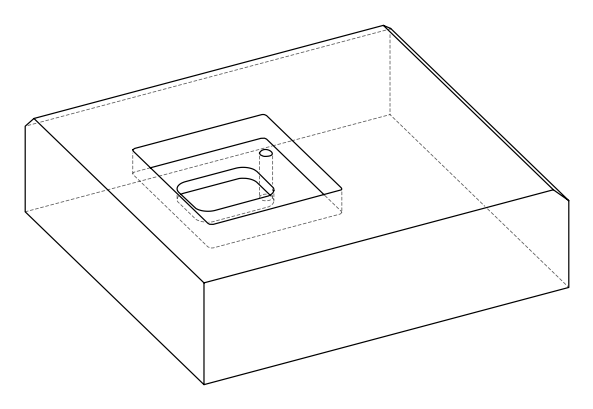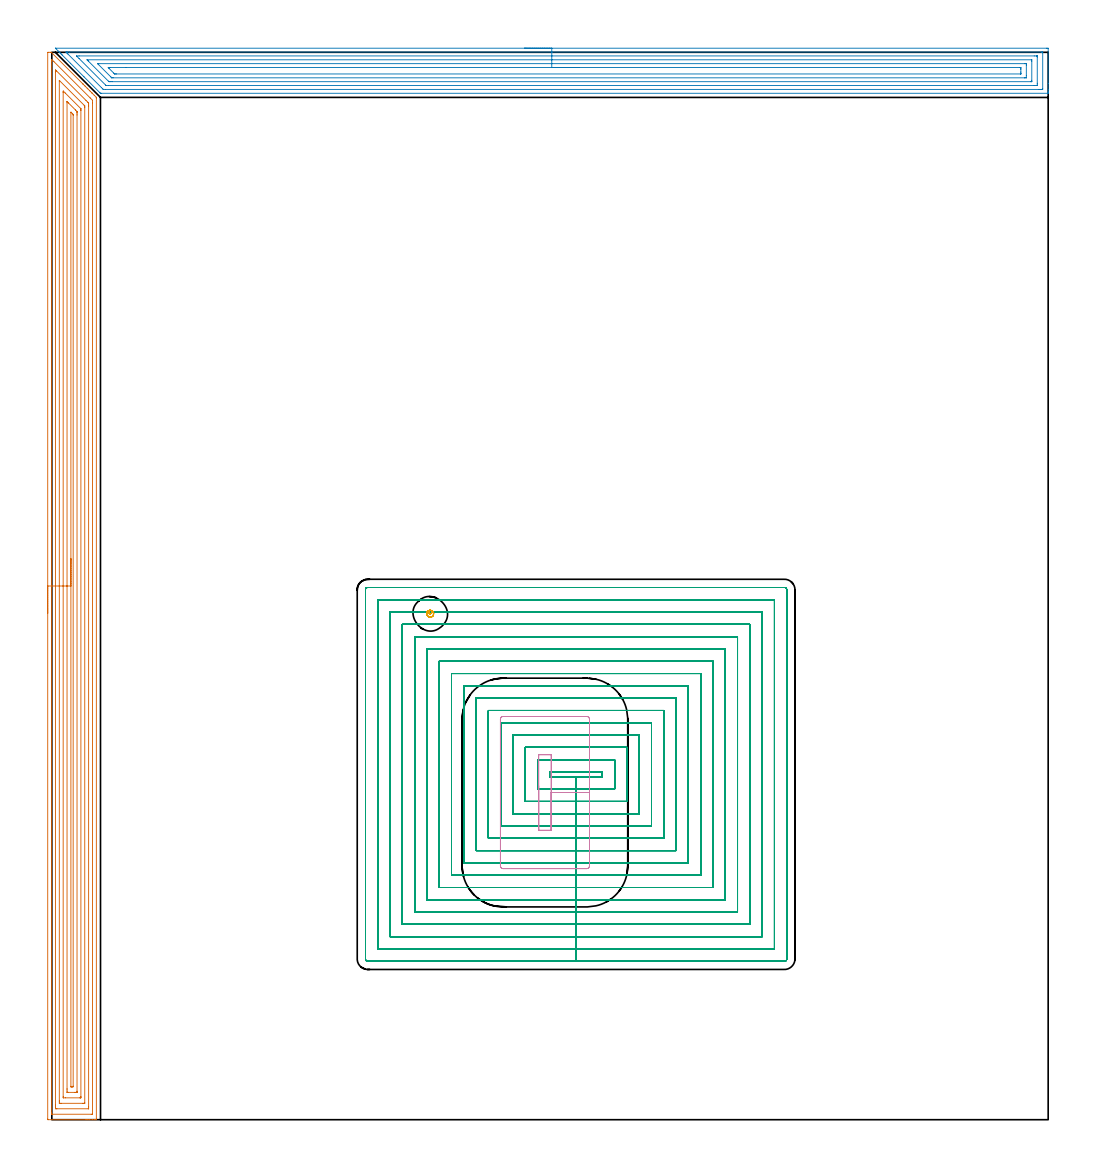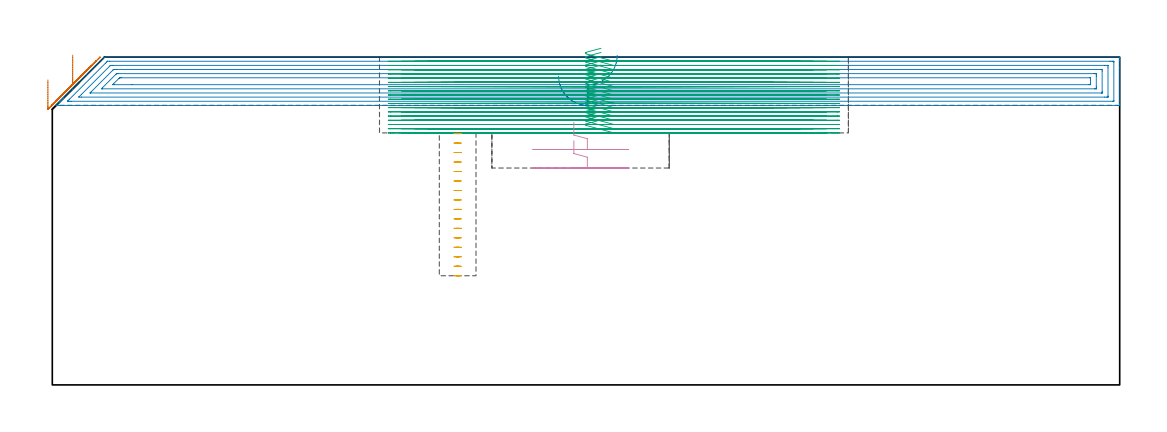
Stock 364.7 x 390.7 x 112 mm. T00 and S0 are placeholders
(PLAN: 5 operations, 3 tool changes, 224.7 min)
(1 AREA_MILL | FG_CHAMFER_SURFACE | UGT0205_001 | 21.69 min | 61875 mm3)
(2 AREA_MILL_1 | FG_CHAMFER_SURFACE_1 | UGT0205_001 | 17.39 min | 47991 mm3)
(3 MILL_RECTANGULAR_POCKET | POCKET_RECTANGULAR_STRAIGHT | NXT0201_008 | Follow Part, ap 1.5, ae 75% | 183.49 min | 592258 mm3)
(4 MILL_RECTANGULAR_POCKET_1 | POCKET_RECTANGULAR_STRAIGHT_1 | UGT0201_006 | Follow Part, ap 7, ae 75% | 1.32 min | 58560 mm3)
(5 MILL_BLIND_HOLE_FROM_SOLID_MATERIAL | STEP1POCKET | UGT0201_128 | Spiral | 0.77 min | 5994 mm3)
(TOOL UGT0205_001 | Chamfer Mill 20 x 3 x 45 deg. | D20 FL50 Z2)
(TOOL NXT0201_008 | ENDMILL 6mm [2P460-0600-NA 1630] | D6 FL26 Z6)
(TOOL UGT0201_006 | End Mill 28 mm | D28 FL25 Z2)
(TOOL UGT0201_128 | Carbide End Mill 10.0 | D10 FL15 Z4)
(OP 1 AREA_MILL)
G17 G21 G94 G90
T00 M6
G54
G17 G0 G90 X-1.5 Y185.35 S1061 M3
G43 Z122. H0
Z104.2
G94 G1 Y185.388 Z103.328 F250.
Y185.502 Z102.464
Y185.691 Z101.612
Y185.953 Z100.78
Y186.287 Z99.974
Y186.69 Z99.2
Y187.158 Z98.464
Y187.69 Z97.772
Y188.279 Z97.129
Y188.922 Z96.54
Y189.614 Z96.008
Y190.35 Z95.54
Y191.124 Z95.137
Y191.93 Z94.803
Y192.762 Z94.541
Y193.613 Z94.352
Y194.478 Z94.238
Y195.35 Z94.2
Y390.629
X-1.493 Y390.69 Z94.205
X-1.224 Y390.7 Z94.475
X-0.562 Z95.138
X-0.456 Z95.243
X-0.194 Y390.69 Z95.503
X-0.119 Y390.619 Z95.578
X-0.029 Y390.53 Z95.669
X11.227 Y379.273 Z106.927
X11.381 Y379.121 Z107.078
X11.435 Y379.066 Z107.133
X12.087 Y378.413 Z107.787
X12.265 Y378.236 Z107.962
X12.947 Y377.553 Z108.647
X13.15 Y377.352 Z108.846
X13.806 Y376.694 Z109.506
X14.035 Y376.467 Z109.731
X14.666 Y375.834 Z110.366
X14.71 Y375.791 Z110.409
X14.919 Y375.583 Z110.615
X15.525 Y374.975 Z111.225
X16.253 Y374.248 Z111.951
X16.296 Y374.204 Z111.989
X16.3 Y374.004 Z112.
Y0.17
X16.297 Y0.009 Z111.988
X16.28 Y0.007 Z111.971
X15.922 Y0. Z111.621
X15.594 Z111.293
X14.919 Z110.614
X13.698 Z109.394
X13.15 Z108.844
X12.539 Z108.234
X-1.278 Y0.001 Z94.419
X-1.492 Y0.01 Z94.206
X-1.499 Y0.224 Z94.199
X-1.5 Y195.35 Z94.2
X-0.086 Z95.614
Y387.403
X-0.084 Y387.812 Z95.616
X-0.082 Y388.017 Z95.618
X-0.079 Y388.103 Z95.621
X-0.02 Y388.059 Z95.68
X0.647 Y387.403 Z96.347
X0.765 Y387.285 Z96.465
X14.046 Y374.004 Z109.746
X14.879 Y373.152 Z110.579
X14.88 Y373.111 Z110.58
X14.886 Y372.252 Z110.586
Y372.218
X14.885 Y2.189 Z110.585
X14.884 Y2.081 Z110.584
X14.882 Y2.029 Z110.582
X14.88 Y2.011 Z110.58
X14.833 Y2.008 Z110.533
X14.433 Y2.001 Z110.133
X0.279 Z95.979
X0.038 Y2.006 Z95.738
X-0.071 Y2.01 Z95.629
X-0.085 Y2.368 Z95.615
Y2.403
X-0.086 Y195.35 Z95.614
X1.328 Z97.028
X1.329 Y383.261 Z97.029
X1.33 Y383.83 Z97.03
X1.333 Y384.151 Z97.033
X1.335 Y384.245 Z97.035
X1.529 Y384.064 Z97.229
X1.65 Y383.949 Z97.35
X1.77 Y383.83 Z97.47
X12.49 Y373.111 Z108.19
X13.15 Y372.447 Z108.85
X13.375 Y372.218 Z109.075
X13.449 Y372.134 Z109.149
X13.465 Y372.093 Z109.165
X13.467 Y372.055 Z109.167
X13.47 Y371.895 Z109.17
X13.471 Y371.324 Z109.171
Y371.
Y4.759
X13.469 Y4.19 Z109.169
X13.466 Y4.029 Z109.166
X13.465 Y4.015 Z109.165
X13.45 Y4.01 Z109.15
X13.401 Y4.004 Z109.101
X13.337 Y4.001 Z109.037
X1.838 Y4. Z97.538
X1.65 Y4.002 Z97.35
X1.462 Y4.006 Z97.162
X1.342 Y4.01 Z97.042
X1.335 Y4.083 Z97.035
X1.333 Y4.19 Z97.033
X1.33 Y4.513 Z97.03
X1.329 Y5.083 Z97.029
X1.328 Y5.408 Z97.028
Y195.35
X2.743 Z98.443
Y380.046
X2.745 Y380.257 Z98.445
X2.748 Y380.375 Z98.448
X2.75 Y380.389 Z98.45
X2.761 Y380.382 Z98.461
X2.782 Y380.365 Z98.482
X2.894 Y380.257 Z98.594
X11.826 Y371.324 Z107.526
X11.976 Y371.17 Z107.676
X12.029 Y371.112 Z107.729
X12.051 Y371.084 Z107.751
X12.052 Y371.067 Z107.752
X12.055 Y370.983 Z107.755
X12.057 Y370.642 Z107.757
Y370.431
X12.056 Y6.188 Z107.756
X12.054 Y6.089 Z107.754
X12.051 Y6.031 Z107.751
X12.048 Y6.01 Z107.748
X12.026 Y6.008 Z107.726
X11.811 Y6.004 Z107.511
X11.381 Y6. Z107.081
X3.396 Z99.096
X2.983 Y6.003 Z98.683
X2.777 Y6.008 Z98.477
X2.755 Y6.01 Z98.455
X2.749 Y6.021 Z98.449
X2.746 Y6.058 Z98.446
X2.744 Y6.114 Z98.444
X2.743 Y6.66 Z98.443
Y6.87
Y195.35
X4.157 Z99.857
Y375.939
X4.159 Y376.087 Z99.859
X4.164 Y376.383 Z99.864
X4.171 Y376.52 Z99.871
X4.216 Y376.479 Z99.916
X4.304 Y376.396 Z100.004
X4.911 Y375.791 Z100.611
X10.496 Y370.205 Z106.196
X10.578 Y370.121 Z106.278
X10.618 Y370.077 Z106.318
X10.634 Y370.056 Z106.334
X10.637 Y369.982 Z106.337
X10.642 Y369.686 Z106.342
X10.643 Y369.538 Z106.343
Y369.39
Y8.508
X10.641 Y8.36 Z106.341
X10.636 Y8.064 Z106.336
X10.632 Y8.009 Z106.332
X10.617 Y8.006 Z106.317
X10.577 Y8.002 Z106.277
X10.496 Y8.001 Z106.196
X10.261 Y8. Z105.961
X4.953 Z100.653
X4.304 Y8.007 Z100.004
X4.212 Y8.01 Z99.912
X4.164 Y8.022 Z99.864
X4.161 Y8.211 Z99.861
X4.158 Y8.508 Z99.858
X4.157 Y195.35 Z99.857
X5.571 Z101.271
X5.572 Y372.218 Z101.272
X5.573 Y372.555 Z101.273
X5.575 Y372.612 Z101.275
X5.577 Y372.658 Z101.277
X5.654 Y372.587 Z101.354
X6.034 Y372.218 Z101.734
X6.073 Y372.179 Z101.773
X8.715 Y369.538 Z104.415
X8.727 Y369.525 Z104.427
X9.162 Y369.081 Z104.862
X9.214 Y369.027 Z104.914
X9.222 Y368.948 Z104.922
X9.225 Y368.813 Z104.925
X9.227 Y368.645 Z104.927
X9.229 Y368.138 Z104.929
Y367.751
X9.228 Y10.443 Z104.928
X9.226 Y10.19 Z104.926
X9.224 Y10.063 Z104.924
X9.221 Y10.01 Z104.921
X9.161 Y10.005 Z104.861
X8.727 Y10.002 Z104.427
X8.281 Y10. Z103.981
X6.073 Y10.001 Z101.773
X5.623 Y10.004 Z101.323
X5.581 Y10.01 Z101.281
X5.578 Y10.049 Z101.278
X5.574 Y10.443 Z101.274
X5.571 Y10.949 Z101.271
Y11.336
Y195.35
X6.985 Z102.685
X6.986 Y368.616 Z102.686
Y368.645
X6.992 Y368.796 Z102.692
X7.041 Y368.758 Z102.741
X7.058 Y368.742 Z102.758
X7.158 Y368.645 Z102.858
X7.501 Y368.299 Z103.201
X7.604 Y368.195 Z103.304
X7.807 Y367.983 Z103.507
X7.814 Y367.78 Z103.514
Y367.751
Y12.258
Y12.229
X7.808 Y12.029 Z103.508
X7.627 Y12.01 Z103.327
X7.513 Y12.006 Z103.213
X7.183 Y12.002 Z102.883
X7.069 Y12.007 Z102.769
X7.046 Y12.01 Z102.746
X6.992 Y12.034 Z102.692
X6.986 Y12.201 Z102.686
Y12.229
X6.985 Y195.35 Z102.685
Y196.222 Z102.723
Y197.086 Z102.837
Y197.938 Z103.026
Y198.77 Z103.288
Y199.576 Z103.622
Y200.35 Z104.025
Y201.086 Z104.494
Y201.778 Z105.025
Y202.421 Z105.614
Y203.01 Z106.257
Y203.541 Z106.95
Y204.01 Z107.685
Y204.413 Z108.459
Y204.747 Z109.265
Y205.009 Z110.097
Y205.198 Z110.949
Y205.312 Z111.814
Y205.35 Z112.685
G0 Z122.
M5
M2
(OP 2 AREA_MILL_1)
G17 G21 G94 G90
T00 M6
G54
G17 G0 G90 X173. Y392.2 S1061 M3
G43 Z122. H0
Z105.5
G94 G1 X173.038 Z104.628 F250.
X173.152 Z103.764
X173.341 Z102.912
X173.603 Z102.08
X173.937 Z101.274
X174.34 Z100.5
X174.808 Z99.764
X175.34 Z99.072
X175.929 Z98.429
X176.572 Z97.84
X177.264 Z97.309
X178. Z96.84
X178.774 Z96.437
X179.58 Z96.103
X180.412 Z95.841
X181.264 Z95.652
X182.128 Z95.538
X183. Z95.5
X364.07
X364.592 Y392.195 Z95.503
X364.69 Y392.192 Z95.506
X364.7 Y392.09 Z95.608
Y379.313 Z108.383
Y376.945 Z110.75
Y376.23 Z111.469
Y376.002 Z111.698
X364.697 Y375.849 Z111.844
X364.69 Y375.703 Z111.989
X364.518 Y375.7 Z112.
X18.025
X17.805 Y375.704 Z111.989
X17.654 Y375.846 Z111.854
X11.766 Y381.734 Z105.965
X6.848 Y386.652 Z101.047
X3.857 Y389.641 Z98.054
X3.718 Y389.781 Z97.917
X3.562 Y389.937 Z97.761
X3.419 Y390.079 Z97.616
X3.271 Y390.228 Z97.47
X3.133 Y390.365 Z97.332
X2.981 Y390.517 Z97.178
X2.824 Y390.675 Z97.023
X2.705 Y390.794 Z96.903
X2.543 Y390.955 Z96.74
X2.377 Y391.122 Z96.576
X1.304 Y392.196 Z95.503
X1.306 Y392.198 Z95.501
X1.329 Y392.199 Z95.5
X183. Y392.2
Y390.786 Z96.914
X362.282 Y390.785 Z96.915
X362.456 Y390.784 Z96.916
X362.64 Y390.781 Z96.919
X362.68 Y390.779 Z96.921
X362.69 Y390.758 Z96.942
X362.693 Y390.725 Z96.975
X362.699 Y390.547 Z97.153
Y377.413 Z110.287
X362.695 Y377.275 Z110.425
X362.69 Y377.167 Z110.533
X362.679 Y377.121 Z110.579
X362.642 Y377.12 Z110.58
X362.282 Y377.116 Z110.584
X362.109 Y377.115 Z110.585
X361.388 Y377.114 Z110.586
X19.64
X18.919 Y377.117 Z110.583
X18.872 Y377.118 Z110.582
X18.849 Y377.121 Z110.579
X18.826 Y377.136 Z110.564
X18.723 Y377.234 Z110.466
X18.521 Y377.431 Z110.269
X18.129 Y377.821 Z109.879
X5.871 Y390.079 Z97.621
X5.506 Y390.446 Z97.254
X5.238 Y390.724 Z96.976
X5.187 Y390.779 Z96.921
X5.282 Y390.781 Z96.919
X5.506 Y390.784 Z96.916
X5.679 Y390.785 Z96.915
X6.4 Y390.786 Z96.914
X183.
Y389.372 Z98.328
X359.6 Y389.371 Z98.329
X360.324 Y389.37 Z98.33
X360.494 Y389.368 Z98.332
X360.663 Y389.365 Z98.335
X360.691 Y389.356 Z98.344
X360.694 Y389.324 Z98.376
X360.698 Y389.271 Z98.429
X360.699 Y389.204 Z98.496
X360.7 Y389.002 Z98.698
Y379.37 Z108.33
X360.697 Y378.696 Z109.004
X360.694 Y378.596 Z109.104
X360.69 Y378.547 Z109.153
X360.683 Y378.535 Z109.165
X360.661 Y378.533 Z109.167
X360.494 Y378.531 Z109.169
X359.771 Y378.529 Z109.171
X359.6 Y378.528 Z109.172
X20.707 Y378.529 Z109.171
X19.983 Y378.53 Z109.17
X19.9 Y378.533 Z109.167
X19.882 Y378.535 Z109.165
X19.858 Y378.552 Z109.148
X19.813 Y378.589 Z109.111
X19.703 Y378.696 Z109.004
X9.977 Y388.422 Z99.278
X9.2 Y389.204 Z98.496
X9.083 Y389.327 Z98.373
X9.064 Y389.365 Z98.335
X9.977 Y389.371 Z98.329
X183. Y389.372 Z98.328
Y387.957 Z99.743
X358.55
X358.607 Y387.956 Z99.744
X358.667 Y387.953 Z99.747
X358.683 Y387.951 Z99.749
X358.69 Y387.938 Z99.762
X358.693 Y387.886 Z99.814
X358.7 Y387.458 Z100.242
Y380.453 Z107.247
X358.696 Y380.012 Z107.688
X358.693 Y379.959 Z107.741
X358.69 Y379.951 Z107.749
X358.678 Y379.948 Z107.752
X358.636 Y379.945 Z107.755
X358.499 Y379.943 Z107.757
X358.327
X22.117
X21.601 Y379.944 Z107.756
X21.22 Y379.946 Z107.754
X20.966 Y379.95 Z107.75
X20.903 Y379.958 Z107.742
X20.817 Y380.039 Z107.661
X20.707 Y380.143 Z107.557
X13.397 Y387.452 Z100.248
X13.247 Y387.605 Z100.095
X12.968 Y387.892 Z99.808
X12.911 Y387.953 Z99.747
X12.921 Y387.954 Z99.746
X12.965 Y387.956 Z99.744
X13.039 Y387.957 Z99.743
X183.
Y386.543 Z101.157
X356.057
X356.461 Y386.541 Z101.159
X356.662 Y386.538 Z101.162
X356.682 Y386.537 Z101.163
X356.69 Y386.528 Z101.172
X356.695 Y386.491 Z101.209
X356.697 Y386.436 Z101.264
X356.7 Y385.914 Z101.786
Y382.199 Z105.501
X356.699 Y381.537 Z106.163
X356.695 Y381.441 Z106.259
X356.69 Y381.384 Z106.316
X356.686 Y381.363 Z106.337
X356.667 Y381.362 Z106.338
X356.453 Y381.359 Z106.341
X356.023 Y381.357 Z106.343
X355.988
X22.461
X22.031 Y381.359 Z106.341
X21.978 Y381.361 Z106.339
X21.956 Y381.363 Z106.337
X21.921 Y381.39 Z106.31
X21.777 Y381.526 Z106.174
X21.601 Y381.698 Z106.002
X17.131 Y386.169 Z101.531
X16.886 Y386.42 Z101.28
X16.777 Y386.533 Z101.167
X17.131 Y386.542 Z101.158
X17.166 Y386.543 Z101.157
X183.
Y385.129 Z102.571
X354.235 Y385.128 Z102.572
X354.544 Y385.127 Z102.573
X354.632 Y385.125 Z102.575
X354.68 Y385.122 Z102.578
X354.69 Y385.098 Z102.602
X354.695 Y384.977 Z102.723
X354.698 Y384.826 Z102.874
X354.7 Y384.37 Z103.33
Y383.494 Z104.206
X354.699 Y383.074 Z104.626
X354.697 Y382.847 Z104.853
X354.693 Y382.79 Z104.91
X354.69 Y382.78 Z104.92
X354.682 Y382.778 Z104.922
X354.647 Y382.774 Z104.926
X354.543 Y382.772 Z104.928
X23.699
X23.39 Y382.773 Z104.927
X23.08 Y382.776 Z104.924
X22.996 Y382.778 Z104.922
X22.946 Y382.814 Z104.886
X22.854 Y382.901 Z104.799
X22.675 Y383.074 Z104.626
X20.923 Y384.826 Z102.874
X20.707 Y385.045 Z102.655
X20.645 Y385.115 Z102.585
X20.65 Y385.122 Z102.578
X20.707 Y385.123 Z102.577
X21.293 Y385.128 Z102.572
X27.211 Y385.129 Z102.571
X183.
X183.872 Z102.609
X184.736 Z102.723
X185.588 Z102.912
X186.42 Z103.174
X187.226 Z103.508
X188. Z103.911
X188.736 Z104.38
X189.428 Z104.911
X190.071 Z105.5
X190.66 Z106.143
X191.192 Z106.835
X191.66 Z107.571
X192.063 Z108.345
X192.397 Z109.151
X192.659 Z109.983
X192.848 Z110.835
X192.962 Z111.7
X193. Z112.571
G0 Z122.
M5
M2
(OP 3 MILL_RECTANGULAR_POCKET)
G17 G21 G94 G90
T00 M6
G54
G17 G0 G90 X187.466 Y127.3 S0 M3
G43 Z122. H1
Z115.
G94 G1 X182.3 Z113.616 F250.
Y125.5 Z113.133
X191.9 Z110.561
X201.5 F500.
Y127.3
X182.3
Y125.5
X191.9
Y121.
X206.
Y131.8
X177.8
Y121.
X191.9
Y116.5
X210.5
Y136.3
X173.3
Y116.5
X191.9
Y112.
X215.
Y140.8
X168.8
Y112.
X191.9
Y107.5
X219.5
Y145.3
X164.3
Y107.5
X191.9
Y103.
X224.
Y149.8
X159.8
Y103.
X191.9
Y98.5
X228.5
Y154.3
X155.3
Y98.5
X191.9
Y94.
X233.
Y158.8
X150.8
Y94.
X191.9
Y89.5
X237.5
Y163.3
X146.3
Y89.5
X191.9
Y85.
X242.
Y167.8
X141.8
Y85.
X191.9
Y80.5
X246.5
Y172.3
X137.3
Y80.5
X191.9
Y76.
X251.
Y176.8
X132.8
Y76.
X191.9
Y71.5
X255.5
Y181.3
X128.3
Y71.5
X191.9
Y67.
X260.
Y185.8
X123.8
Y67.
X191.9
Y62.5
X264.5
Y190.3
X119.3
Y62.5
X191.9
Y58.
X268.2
G3 X269. Y58.8 R0.8
G1 Y194.
G3 X268.2 Y194.8 R0.8
G1 X115.6
G3 X114.8 Y194. R0.8
G1 Y58.8
G3 X115.6 Y58. R0.8
G1 X191.9
X192.9
G0 X187.466 Y127.3 Z113.561
G1 X182.3 Z112.177 F250.
Y125.5 Z111.694
X191.9 Z109.122
X201.5 F500.
Y127.3
X182.3
Y125.5
X191.9
Y121.
X206.
Y131.8
X177.8
Y121.
X191.9
Y116.5
X210.5
Y136.3
X173.3
Y116.5
X191.9
Y112.
X215.
Y140.8
X168.8
Y112.
X191.9
Y107.5
X219.5
Y145.3
X164.3
Y107.5
X191.9
Y103.
X224.
Y149.8
X159.8
Y103.
X191.9
Y98.5
X228.5
Y154.3
X155.3
Y98.5
X191.9
Y94.
X233.
Y158.8
X150.8
Y94.
X191.9
Y89.5
X237.5
Y163.3
X146.3
Y89.5
X191.9
Y85.
X242.
Y167.8
X141.8
Y85.
X191.9
Y80.5
X246.5
Y172.3
X137.3
Y80.5
X191.9
Y76.
X251.
Y176.8
X132.8
Y76.
X191.9
Y71.5
X255.5
Y181.3
X128.3
Y71.5
X191.9
Y67.
X260.
Y185.8
X123.8
Y67.
X191.9
Y62.5
X264.5
Y190.3
X119.3
Y62.5
X191.9
Y58.
X268.2
G3 X269. Y58.8 R0.8
G1 Y194.
G3 X268.2 Y194.8 R0.8
G1 X115.6
G3 X114.8 Y194. R0.8
G1 Y58.8
G3 X115.6 Y58. R0.8
G1 X191.9
X192.9
G0 X187.466 Y127.3 Z112.122
G1 X182.3 Z110.738 F250.
Y125.5 Z110.256
X191.9 Z107.683
X201.5 F500.
Y127.3
X182.3
Y125.5
X191.9
Y121.
X206.
Y131.8
X177.8
Y121.
X191.9
Y116.5
X210.5
Y136.3
X173.3
Y116.5
X191.9
Y112.
X215.
Y140.8
X168.8
Y112.
X191.9
Y107.5
X219.5
Y145.3
X164.3
Y107.5
X191.9
Y103.
X224.
Y149.8
X159.8
Y103.
X191.9
Y98.5
X228.5
Y154.3
X155.3
Y98.5
X191.9
Y94.
X233.
Y158.8
X150.8
Y94.
X191.9
Y89.5
X237.5
Y163.3
X146.3
Y89.5
X191.9
Y85.
X242.
Y167.8
X141.8
Y85.
X191.9
Y80.5
X246.5
Y172.3
X137.3
Y80.5
X191.9
Y76.
X251.
Y176.8
X132.8
Y76.
X191.9
Y71.5
X255.5
Y181.3
X128.3
Y71.5
X191.9
Y67.
X260.
Y185.8
X123.8
Y67.
X191.9
Y62.5
X264.5
Y190.3
X119.3
Y62.5
X191.9
Y58.
X268.2
G3 X269. Y58.8 R0.8
G1 Y194.
G3 X268.2 Y194.8 R0.8
G1 X115.6
G3 X114.8 Y194. R0.8
G1 Y58.8
G3 X115.6 Y58. R0.8
G1 X191.9
X192.9
G0 X187.466 Y127.3 Z110.683
G1 X182.3 Z109.299 F250.
Y125.5 Z108.817
X191.9 Z106.244
X201.5 F500.
Y127.3
X182.3
Y125.5
X191.9
Y121.
X206.
Y131.8
X177.8
Y121.
X191.9
Y116.5
X210.5
Y136.3
X173.3
Y116.5
X191.9
Y112.
X215.
Y140.8
X168.8
Y112.
X191.9
Y107.5
X219.5
Y145.3
X164.3
Y107.5
X191.9
Y103.
X224.
Y149.8
X159.8
Y103.
X191.9
Y98.5
X228.5
Y154.3
X155.3
Y98.5
X191.9
Y94.
X233.
Y158.8
X150.8
Y94.
X191.9
Y89.5
X237.5
Y163.3
X146.3
Y89.5
X191.9
Y85.
X242.
Y167.8
X141.8
Y85.
X191.9
Y80.5
X246.5
Y172.3
X137.3
Y80.5
X191.9
Y76.
X251.
Y176.8
X132.8
Y76.
X191.9
Y71.5
X255.5
Y181.3
X128.3
Y71.5
X191.9
Y67.
X260.
Y185.8
X123.8
Y67.
X191.9
Y62.5
X264.5
Y190.3
X119.3
Y62.5
X191.9
Y58.
X268.2
G3 X269. Y58.8 R0.8
G1 Y194.
G3 X268.2 Y194.8 R0.8
G1 X115.6
G3 X114.8 Y194. R0.8
G1 Y58.8
G3 X115.6 Y58. R0.8
G1 X191.9
X192.9
G0 X187.466 Y127.3 Z109.244
G1 X182.3 Z107.86 F250.
Y125.5 Z107.378
X191.9 Z104.805
X201.5 F500.
Y127.3
X182.3
Y125.5
X191.9
Y121.
X206.
Y131.8
X177.8
Y121.
X191.9
Y116.5
X210.5
Y136.3
X173.3
Y116.5
X191.9
Y112.
X215.
Y140.8
X168.8
Y112.
X191.9
Y107.5
X219.5
Y145.3
X164.3
Y107.5
X191.9
Y103.
X224.
Y149.8
X159.8
Y103.
X191.9
Y98.5
X228.5
Y154.3
X155.3
Y98.5
X191.9
Y94.
X233.
Y158.8
X150.8
Y94.
X191.9
Y89.5
X237.5
Y163.3
X146.3
Y89.5
X191.9
Y85.
X242.
Y167.8
X141.8
Y85.
X191.9
Y80.5
X246.5
Y172.3
X137.3
Y80.5
X191.9
Y76.
X251.
Y176.8
X132.8
Y76.
X191.9
Y71.5
X255.5
Y181.3
X128.3
Y71.5
X191.9
Y67.
X260.
Y185.8
X123.8
Y67.
X191.9
Y62.5
X264.5
Y190.3
X119.3
Y62.5
X191.9
Y58.
X268.2
G3 X269. Y58.8 R0.8
G1 Y194.
G3 X268.2 Y194.8 R0.8
G1 X115.6
G3 X114.8 Y194. R0.8
G1 Y58.8
G3 X115.6 Y58. R0.8
G1 X191.9
X192.9
G0 X187.466 Y127.3 Z107.805
G1 X182.3 Z106.421 F250.
Y125.5 Z105.939
X191.9 Z103.367
X201.5 F500.
Y127.3
X182.3
Y125.5
X191.9
Y121.
X206.
Y131.8
X177.8
Y121.
X191.9
Y116.5
X210.5
Y136.3
X173.3
Y116.5
X191.9
Y112.
X215.
Y140.8
X168.8
Y112.
X191.9
Y107.5
X219.5
Y145.3
X164.3
Y107.5
X191.9
Y103.
X224.
Y149.8
X159.8
Y103.
X191.9
Y98.5
X228.5
Y154.3
X155.3
Y98.5
X191.9
Y94.
X233.
Y158.8
X150.8
Y94.
X191.9
Y89.5
X237.5
Y163.3
X146.3
Y89.5
X191.9
Y85.
X242.
Y167.8
X141.8
Y85.
X191.9
Y80.5
X246.5
Y172.3
X137.3
Y80.5
X191.9
Y76.
X251.
Y176.8
X132.8
Y76.
X191.9
Y71.5
X255.5
Y181.3
X128.3
Y71.5
X191.9
Y67.
X260.
Y185.8
X123.8
Y67.
X191.9
Y62.5
X264.5
Y190.3
X119.3
Y62.5
X191.9
Y58.
X268.2
G3 X269. Y58.8 R0.8
G1 Y194.
G3 X268.2 Y194.8 R0.8
G1 X115.6
G3 X114.8 Y194. R0.8
G1 Y58.8
G3 X115.6 Y58. R0.8
G1 X191.9
X192.9
G0 X187.466 Y127.3 Z106.367
G1 X182.3 Z104.982 F250.
Y125.5 Z104.5
X191.9 Z101.928
X201.5 F500.
Y127.3
X182.3
Y125.5
X191.9
Y121.
X206.
Y131.8
X177.8
Y121.
X191.9
Y116.5
X210.5
Y136.3
X173.3
Y116.5
X191.9
Y112.
X215.
Y140.8
X168.8
Y112.
X191.9
Y107.5
X219.5
Y145.3
X164.3
Y107.5
X191.9
Y103.
X224.
Y149.8
X159.8
Y103.
X191.9
Y98.5
X228.5
Y154.3
X155.3
Y98.5
X191.9
Y94.
X233.
Y158.8
X150.8
Y94.
X191.9
Y89.5
X237.5
Y163.3
X146.3
Y89.5
X191.9
Y85.
X242.
Y167.8
X141.8
Y85.
X191.9
Y80.5
X246.5
Y172.3
X137.3
Y80.5
X191.9
Y76.
X251.
Y176.8
X132.8
Y76.
X191.9
Y71.5
X255.5
Y181.3
X128.3
Y71.5
X191.9
Y67.
X260.
Y185.8
X123.8
Y67.
X191.9
Y62.5
X264.5
Y190.3
X119.3
Y62.5
X191.9
Y58.
X268.2
G3 X269. Y58.8 R0.8
G1 Y194.
G3 X268.2 Y194.8 R0.8
G1 X115.6
G3 X114.8 Y194. R0.8
G1 Y58.8
G3 X115.6 Y58. R0.8
G1 X191.9
X192.9
G0 X187.466 Y127.3 Z104.928
G1 X182.3 Z103.543 F250.
Y125.5 Z103.061
X191.9 Z100.489
X201.5 F500.
Y127.3
X182.3
Y125.5
X191.9
Y121.
X206.
Y131.8
X177.8
Y121.
X191.9
Y116.5
X210.5
Y136.3
X173.3
Y116.5
X191.9
Y112.
X215.
Y140.8
X168.8
Y112.
X191.9
Y107.5
X219.5
Y145.3
X164.3
Y107.5
X191.9
Y103.
X224.
Y149.8
X159.8
Y103.
X191.9
Y98.5
X228.5
Y154.3
X155.3
Y98.5
X191.9
Y94.
X233.
Y158.8
X150.8
Y94.
X191.9
Y89.5
X237.5
Y163.3
X146.3
Y89.5
X191.9
Y85.
X242.
Y167.8
X141.8
Y85.
X191.9
Y80.5
X246.5
Y172.3
X137.3
Y80.5
X191.9
Y76.
X251.
Y176.8
X132.8
Y76.
X191.9
Y71.5
X255.5
Y181.3
X128.3
Y71.5
X191.9
Y67.
X260.
Y185.8
X123.8
Y67.
X191.9
Y62.5
X264.5
Y190.3
X119.3
Y62.5
X191.9
Y58.
X268.2
G3 X269. Y58.8 R0.8
G1 Y194.
G3 X268.2 Y194.8 R0.8
G1 X115.6
G3 X114.8 Y194. R0.8
G1 Y58.8
G3 X115.6 Y58. R0.8
G1 X191.9
X192.9
G0 X187.466 Y127.3 Z103.489
G1 X182.3 Z102.105 F250.
Y125.5 Z101.622
X191.9 Z99.05
X201.5 F500.
Y127.3
X182.3
Y125.5
X191.9
Y121.
X206.
Y131.8
X177.8
Y121.
X191.9
Y116.5
X210.5
Y136.3
X173.3
Y116.5
X191.9
Y112.
X215.
Y140.8
X168.8
Y112.
X191.9
Y107.5
X219.5
Y145.3
X164.3
Y107.5
X191.9
Y103.
X224.
Y149.8
X159.8
Y103.
X191.9
Y98.5
X228.5
Y154.3
X155.3
Y98.5
X191.9
Y94.
X233.
Y158.8
X150.8
Y94.
X191.9
Y89.5
X237.5
Y163.3
X146.3
Y89.5
X191.9
Y85.
X242.
Y167.8
X141.8
Y85.
X191.9
Y80.5
X246.5
Y172.3
X137.3
Y80.5
X191.9
Y76.
X251.
Y176.8
X132.8
Y76.
X191.9
Y71.5
X255.5
Y181.3
X128.3
Y71.5
X191.9
Y67.
X260.
Y185.8
X123.8
Y67.
X191.9
Y62.5
X264.5
Y190.3
X119.3
Y62.5
X191.9
Y58.
X268.2
G3 X269. Y58.8 R0.8
G1 Y194.
G3 X268.2 Y194.8 R0.8
G1 X115.6
G3 X114.8 Y194. R0.8
G1 Y58.8
G3 X115.6 Y58. R0.8
G1 X191.9
X192.9
G0 X187.466 Y127.3 Z102.05
G1 X182.3 Z100.666 F250.
Y125.5 Z100.183
X191.9 Z97.611
X201.5 F500.
Y127.3
X182.3
Y125.5
X191.9
Y121.
X206.
Y131.8
X177.8
Y121.
X191.9
Y116.5
X210.5
Y136.3
X173.3
Y116.5
X191.9
Y112.
X215.
Y140.8
X168.8
Y112.
X191.9
Y107.5
X219.5
Y145.3
X164.3
Y107.5
X191.9
Y103.
X224.
Y149.8
X159.8
Y103.
X191.9
Y98.5
X228.5
Y154.3
X155.3
Y98.5
X191.9
Y94.
X233.
Y158.8
X150.8
Y94.
X191.9
Y89.5
X237.5
Y163.3
X146.3
Y89.5
X191.9
Y85.
X242.
Y167.8
X141.8
Y85.
X191.9
Y80.5
X246.5
Y172.3
X137.3
Y80.5
X191.9
Y76.
X251.
Y176.8
X132.8
Y76.
X191.9
Y71.5
X255.5
Y181.3
X128.3
Y71.5
X191.9
Y67.
X260.
Y185.8
X123.8
Y67.
X191.9
Y62.5
X264.5
Y190.3
X119.3
Y62.5
X191.9
Y58.
X268.2
G3 X269. Y58.8 R0.8
G1 Y194.
G3 X268.2 Y194.8 R0.8
G1 X115.6
G3 X114.8 Y194. R0.8
G1 Y58.8
G3 X115.6 Y58. R0.8
G1 X191.9
X192.9
G0 X187.466 Y127.3 Z100.611
G1 X182.3 Z99.227 F250.
Y125.5 Z98.744
X191.9 Z96.172
X201.5 F500.
Y127.3
X182.3
Y125.5
X191.9
Y121.
X206.
Y131.8
X177.8
Y121.
X191.9
Y116.5
X210.5
Y136.3
X173.3
Y116.5
X191.9
Y112.
X215.
Y140.8
X168.8
Y112.
X191.9
Y107.5
X219.5
Y145.3
X164.3
Y107.5
X191.9
Y103.
X224.
Y149.8
X159.8
Y103.
X191.9
Y98.5
X228.5
Y154.3
X155.3
Y98.5
X191.9
Y94.
X233.
Y158.8
X150.8
Y94.
X191.9
Y89.5
X237.5
Y163.3
X146.3
Y89.5
X191.9
Y85.
X242.
Y167.8
X141.8
Y85.
X191.9
Y80.5
X246.5
Y172.3
X137.3
Y80.5
X191.9
Y76.
X251.
Y176.8
X132.8
Y76.
X191.9
Y71.5
X255.5
Y181.3
X128.3
Y71.5
X191.9
Y67.
X260.
Y185.8
X123.8
Y67.
X191.9
Y62.5
X264.5
Y190.3
X119.3
Y62.5
X191.9
Y58.
X268.2
G3 X269. Y58.8 R0.8
G1 Y194.
G3 X268.2 Y194.8 R0.8
G1 X115.6
G3 X114.8 Y194. R0.8
G1 Y58.8
G3 X115.6 Y58. R0.8
G1 X191.9
X192.9
G0 X187.466 Y127.3 Z99.172
G1 X182.3 Z97.788 F250.
Y125.5 Z97.306
X191.9 Z94.733
X201.5 F500.
Y127.3
X182.3
Y125.5
X191.9
Y121.
X206.
Y131.8
X177.8
Y121.
X191.9
Y116.5
X210.5
Y136.3
X173.3
Y116.5
X191.9
Y112.
X215.
Y140.8
X168.8
Y112.
X191.9
Y107.5
X219.5
Y145.3
X164.3
Y107.5
X191.9
Y103.
X224.
Y149.8
X159.8
Y103.
X191.9
Y98.5
X228.5
Y154.3
X155.3
Y98.5
X191.9
Y94.
X233.
Y158.8
X150.8
Y94.
X191.9
Y89.5
X237.5
Y163.3
X146.3
Y89.5
X191.9
Y85.
X242.
Y167.8
X141.8
Y85.
X191.9
Y80.5
X246.5
Y172.3
X137.3
Y80.5
X191.9
Y76.
X251.
Y176.8
X132.8
Y76.
X191.9
Y71.5
X255.5
Y181.3
X128.3
Y71.5
X191.9
Y67.
X260.
Y185.8
X123.8
Y67.
X191.9
Y62.5
X264.5
Y190.3
X119.3
Y62.5
X191.9
Y58.
X268.2
G3 X269. Y58.8 R0.8
G1 Y194.
G3 X268.2 Y194.8 R0.8
G1 X115.6
G3 X114.8 Y194. R0.8
G1 Y58.8
G3 X115.6 Y58. R0.8
G1 X191.9
X192.9
G0 X187.466 Y127.3 Z97.733
G1 X182.3 Z96.349 F250.
Y125.5 Z95.867
X191.9 Z93.294
X201.5 F500.
Y127.3
X182.3
Y125.5
X191.9
Y121.
X206.
Y131.8
X177.8
Y121.
X191.9
Y116.5
X210.5
Y136.3
X173.3
Y116.5
X191.9
Y112.
X215.
Y140.8
X168.8
Y112.
X191.9
Y107.5
X219.5
Y145.3
X164.3
Y107.5
X191.9
Y103.
X224.
Y149.8
X159.8
Y103.
X191.9
Y98.5
X228.5
Y154.3
X155.3
Y98.5
X191.9
Y94.
X233.
Y158.8
X150.8
Y94.
X191.9
Y89.5
X237.5
Y163.3
X146.3
Y89.5
X191.9
Y85.
X242.
Y167.8
X141.8
Y85.
X191.9
Y80.5
X246.5
Y172.3
X137.3
Y80.5
X191.9
Y76.
X251.
Y176.8
X132.8
Y76.
X191.9
Y71.5
X255.5
Y181.3
X128.3
Y71.5
X191.9
Y67.
X260.
Y185.8
X123.8
Y67.
X191.9
Y62.5
X264.5
Y190.3
X119.3
Y62.5
X191.9
Y58.
X268.2
G3 X269. Y58.8 R0.8
G1 Y194.
G3 X268.2 Y194.8 R0.8
G1 X115.6
G3 X114.8 Y194. R0.8
G1 Y58.8
G3 X115.6 Y58. R0.8
G1 X191.9
X192.9
G0 X187.466 Y127.3 Z96.294
G1 X182.3 Z94.91 F250.
Y125.5 Z94.428
X191.9 Z91.856
X201.5 F500.
Y127.3
X182.3
Y125.5
X191.9
Y121.
X206.
Y131.8
X177.8
Y121.
X191.9
Y116.5
X210.5
Y136.3
X173.3
Y116.5
X191.9
Y112.
X215.
Y140.8
X168.8
Y112.
X191.9
Y107.5
X219.5
Y145.3
X164.3
Y107.5
X191.9
Y103.
X224.
Y149.8
X159.8
Y103.
X191.9
Y98.5
X228.5
Y154.3
X155.3
Y98.5
X191.9
Y94.
X233.
Y158.8
X150.8
Y94.
X191.9
Y89.5
X237.5
Y163.3
X146.3
Y89.5
X191.9
Y85.
X242.
Y167.8
X141.8
Y85.
X191.9
Y80.5
X246.5
Y172.3
X137.3
Y80.5
X191.9
Y76.
X251.
Y176.8
X132.8
Y76.
X191.9
Y71.5
X255.5
Y181.3
X128.3
Y71.5
X191.9
Y67.
X260.
Y185.8
X123.8
Y67.
X191.9
Y62.5
X264.5
Y190.3
X119.3
Y62.5
X191.9
Y58.
X268.2
G3 X269. Y58.8 R0.8
G1 Y194.
G3 X268.2 Y194.8 R0.8
G1 X115.6
G3 X114.8 Y194. R0.8
G1 Y58.8
G3 X115.6 Y58. R0.8
G1 X191.9
X192.9
G0 X187.466 Y127.3 Z94.856
G1 X182.3 Z93.471 F250.
Y125.5 Z92.989
X191.9 Z90.417
X201.5 F500.
Y127.3
X182.3
Y125.5
X191.9
Y121.
X206.
Y131.8
X177.8
Y121.
X191.9
Y116.5
X210.5
Y136.3
X173.3
Y116.5
X191.9
Y112.
X215.
Y140.8
X168.8
Y112.
X191.9
Y107.5
X219.5
Y145.3
X164.3
Y107.5
X191.9
Y103.
X224.
Y149.8
X159.8
Y103.
X191.9
Y98.5
X228.5
Y154.3
X155.3
Y98.5
X191.9
Y94.
X233.
Y158.8
X150.8
Y94.
X191.9
Y89.5
X237.5
Y163.3
X146.3
Y89.5
X191.9
Y85.
X242.
Y167.8
X141.8
Y85.
X191.9
Y80.5
X246.5
Y172.3
X137.3
Y80.5
X191.9
Y76.
X251.
Y176.8
X132.8
Y76.
X191.9
Y71.5
X255.5
Y181.3
X128.3
Y71.5
X191.9
Y67.
X260.
Y185.8
X123.8
Y67.
X191.9
Y62.5
X264.5
Y190.3
X119.3
Y62.5
X191.9
Y58.
X268.2
G3 X269. Y58.8 R0.8
G1 Y194.
G3 X268.2 Y194.8 R0.8
G1 X115.6
G3 X114.8 Y194. R0.8
G1 Y58.8
G3 X115.6 Y58. R0.8
G1 X191.9
X192.9
G0 X187.466 Y127.3 Z93.417
G1 X182.3 Z92.032 F250.
Y125.5 Z91.55
X191.9 Z88.978
X201.5 F500.
Y127.3
X182.3
Y125.5
X191.9
Y121.
X206.
Y131.8
X177.8
Y121.
X191.9
Y116.5
X210.5
Y136.3
X173.3
Y116.5
X191.9
Y112.
X215.
Y140.8
X168.8
Y112.
X191.9
Y107.5
X219.5
Y145.3
X164.3
Y107.5
X191.9
Y103.
X224.
Y149.8
X159.8
Y103.
X191.9
Y98.5
X228.5
Y154.3
X155.3
Y98.5
X191.9
Y94.
X233.
Y158.8
X150.8
Y94.
X191.9
Y89.5
X237.5
Y163.3
X146.3
Y89.5
X191.9
Y85.
X242.
Y167.8
X141.8
Y85.
X191.9
Y80.5
X246.5
Y172.3
X137.3
Y80.5
X191.9
Y76.
X251.
Y176.8
X132.8
Y76.
X191.9
Y71.5
X255.5
Y181.3
X128.3
Y71.5
X191.9
Y67.
X260.
Y185.8
X123.8
Y67.
X191.9
Y62.5
X264.5
Y190.3
X119.3
Y62.5
X191.9
Y58.
X268.2
G3 X269. Y58.8 R0.8
G1 Y194.
G3 X268.2 Y194.8 R0.8
G1 X115.6
G3 X114.8 Y194. R0.8
G1 Y58.8
G3 X115.6 Y58. R0.8
G1 X191.9
X192.9
G0 X187.466 Y127.3 Z91.978
G1 X182.3 Z90.594 F250.
Y125.5 Z90.111
X191.9 Z87.539
X201.5 F500.
Y127.3
X182.3
Y125.5
X191.9
Y121.
X206.
Y131.8
X177.8
Y121.
X191.9
Y116.5
X210.5
Y136.3
X173.3
Y116.5
X191.9
Y112.
X215.
Y140.8
X168.8
Y112.
X191.9
Y107.5
X219.5
Y145.3
X164.3
Y107.5
X191.9
Y103.
X224.
Y149.8
X159.8
Y103.
X191.9
Y98.5
X228.5
Y154.3
X155.3
Y98.5
X191.9
Y94.
X233.
Y158.8
X150.8
Y94.
X191.9
Y89.5
X237.5
Y163.3
X146.3
Y89.5
X191.9
Y85.
X242.
Y167.8
X141.8
Y85.
X191.9
Y80.5
X246.5
Y172.3
X137.3
Y80.5
X191.9
Y76.
X251.
Y176.8
X132.8
Y76.
X191.9
Y71.5
X255.5
Y181.3
X128.3
Y71.5
X191.9
Y67.
X260.
Y185.8
X123.8
Y67.
X191.9
Y62.5
X264.5
Y190.3
X119.3
Y62.5
X191.9
Y58.
X268.2
G3 X269. Y58.8 R0.8
G1 Y194.
G3 X268.2 Y194.8 R0.8
G1 X115.6
G3 X114.8 Y194. R0.8
G1 Y58.8
G3 X115.6 Y58. R0.8
G1 X191.9
X192.9
G0 X187.466 Y127.3 Z90.539
G1 X182.3 Z89.155 F250.
Y125.5 Z88.672
X191.9 Z86.1
X201.5 F500.
Y127.3
X182.3
Y125.5
X191.9
Y121.
X206.
Y131.8
X177.8
Y121.
X191.9
Y116.5
X210.5
Y136.3
X173.3
Y116.5
X191.9
Y112.
X215.
Y140.8
X168.8
Y112.
X191.9
Y107.5
X219.5
Y145.3
X164.3
Y107.5
X191.9
Y103.
X224.
Y149.8
X159.8
Y103.
X191.9
Y98.5
X228.5
Y154.3
X155.3
Y98.5
X191.9
Y94.
X233.
Y158.8
X150.8
Y94.
X191.9
Y89.5
X237.5
Y163.3
X146.3
Y89.5
X191.9
Y85.
X242.
Y167.8
X141.8
Y85.
X191.9
Y80.5
X246.5
Y172.3
X137.3
Y80.5
X191.9
Y76.
X251.
Y176.8
X132.8
Y76.
X191.9
Y71.5
X255.5
Y181.3
X128.3
Y71.5
X191.9
Y67.
X260.
Y185.8
X123.8
Y67.
X191.9
Y62.5
X264.5
Y190.3
X119.3
Y62.5
X191.9
Y58.
X268.2
G3 X269. Y58.8 R0.8
G1 Y194.
G3 X268.2 Y194.8 R0.8
G1 X115.6
G3 X114.8 Y194. R0.8
G1 Y58.8
G3 X115.6 Y58. R0.8
G1 X191.9
X192.9
G0 Z122.
M5
M2
(OP 4 MILL_RECTANGULAR_POCKET_1)
G17 G21 G94 G90
T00 M6
G54
G17 G0 G90 X178.2 Y122.22 S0 M3
G43 Z122. H0
Z89.733
G94 G1 Y105.9 Z85.36 F250.
X182.8 Z84.128
Y119.75 Z80.417
Y133.6 F500.
X178.2
Y105.9
X182.8
Y119.75
X196.8
Y146.6
G3 X195.8 Y147.6 R1.
G1 X165.2
G3 X164.2 Y146.6 R1.
G1 Y92.9
G3 X165.2 Y91.9 R1.
G1 X195.8
G3 X196.8 Y92.9 R1.
G1 Y119.75
Y120.75
G0 X178.2 Y122.22 Z83.417
G1 Y105.9 Z79.044 F250.
X182.8 Z77.811
Y119.75 Z74.1
Y133.6 F500.
X178.2
Y105.9
X182.8
Y119.75
X196.8
Y146.6
G3 X195.8 Y147.6 R1.
G1 X165.2
G3 X164.2 Y146.6 R1.
G1 Y92.9
G3 X165.2 Y91.9 R1.
G1 X195.8
G3 X196.8 Y92.9 R1.
G1 Y119.75
Y120.75
G0 Z122.
M5
M2
(OP 5 MILL_BLIND_HOLE_FROM_SOLID_MATERIAL)
G17 G21 G94 G90
T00 M6
G54
G17 G0 G90 X138.5 Y185.2 S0 M3
G43 Z122. H0
Z85.863
G94 G3 X139.125 Y185.825 R0.625 F250.
X138.5 Y186.45 R0.625
X137.25 Y185.2 R1.25
X138.5 Y186.45 R-1.25
X137.875 Y185.825 R0.625
X138.5 Y185.2 R0.625
G0 Z82.625
G3 X139.125 Y185.825 R0.625
X138.5 Y186.45 R0.625
X137.25 Y185.2 R1.25
X138.5 Y186.45 R-1.25
X137.875 Y185.825 R0.625
X138.5 Y185.2 R0.625
G0 Z79.388
G3 X139.125 Y185.825 R0.625
X138.5 Y186.45 R0.625
X137.25 Y185.2 R1.25
X138.5 Y186.45 R-1.25
X137.875 Y185.825 R0.625
X138.5 Y185.2 R0.625
G0 Z76.15
G3 X139.125 Y185.825 R0.625
X138.5 Y186.45 R0.625
X137.25 Y185.2 R1.25
X138.5 Y186.45 R-1.25
X137.875 Y185.825 R0.625
X138.5 Y185.2 R0.625
G0 Z72.913
G3 X139.125 Y185.825 R0.625
X138.5 Y186.45 R0.625
X137.25 Y185.2 R1.25
X138.5 Y186.45 R-1.25
X137.875 Y185.825 R0.625
X138.5 Y185.2 R0.625
G0 Z69.675
G3 X139.125 Y185.825 R0.625
X138.5 Y186.45 R0.625
X137.25 Y185.2 R1.25
X138.5 Y186.45 R-1.25
X137.875 Y185.825 R0.625
X138.5 Y185.2 R0.625
G0 Z66.438
G3 X139.125 Y185.825 R0.625
X138.5 Y186.45 R0.625
X137.25 Y185.2 R1.25
X138.5 Y186.45 R-1.25
X137.875 Y185.825 R0.625
X138.5 Y185.2 R0.625
G0 Z63.2
G3 X139.125 Y185.825 R0.625
X138.5 Y186.45 R0.625
X137.25 Y185.2 R1.25
X138.5 Y186.45 R-1.25
X137.875 Y185.825 R0.625
X138.5 Y185.2 R0.625
G0 Z59.963
G3 X139.125 Y185.825 R0.625
X138.5 Y186.45 R0.625
X137.25 Y185.2 R1.25
X138.5 Y186.45 R-1.25
X137.875 Y185.825 R0.625
X138.5 Y185.2 R0.625
G0 Z56.725
G3 X139.125 Y185.825 R0.625
X138.5 Y186.45 R0.625
X137.25 Y185.2 R1.25
X138.5 Y186.45 R-1.25
X137.875 Y185.825 R0.625
X138.5 Y185.2 R0.625
G0 Z53.488
G3 X139.125 Y185.825 R0.625
X138.5 Y186.45 R0.625
X137.25 Y185.2 R1.25
X138.5 Y186.45 R-1.25
X137.875 Y185.825 R0.625
X138.5 Y185.2 R0.625
G0 Z50.25
G3 X139.125 Y185.825 R0.625
X138.5 Y186.45 R0.625
X137.25 Y185.2 R1.25
X138.5 Y186.45 R-1.25
X137.875 Y185.825 R0.625
X138.5 Y185.2 R0.625
G0 Z47.013
G3 X139.125 Y185.825 R0.625
X138.5 Y186.45 R0.625
X137.25 Y185.2 R1.25
X138.5 Y186.45 R-1.25
X137.875 Y185.825 R0.625
X138.5 Y185.2 R0.625
G0 Z43.775
G3 X139.125 Y185.825 R0.625
X138.5 Y186.45 R0.625
X137.25 Y185.2 R1.25
X138.5 Y186.45 R-1.25
X137.875 Y185.825 R0.625
X138.5 Y185.2 R0.625
G0 Z40.538
G3 X139.125 Y185.825 R0.625
X138.5 Y186.45 R0.625
X137.25 Y185.2 R1.25
X138.5 Y186.45 R-1.25
X137.875 Y185.825 R0.625
X138.5 Y185.2 R0.625
G0 Z37.3
G3 X139.125 Y185.825 R0.625
X138.5 Y186.45 R0.625
X137.25 Y185.2 R1.25
X138.5 Y186.45 R-1.25
X137.875 Y185.825 R0.625
X138.5 Y185.2 R0.625
G0 Z122.
M5
M2
